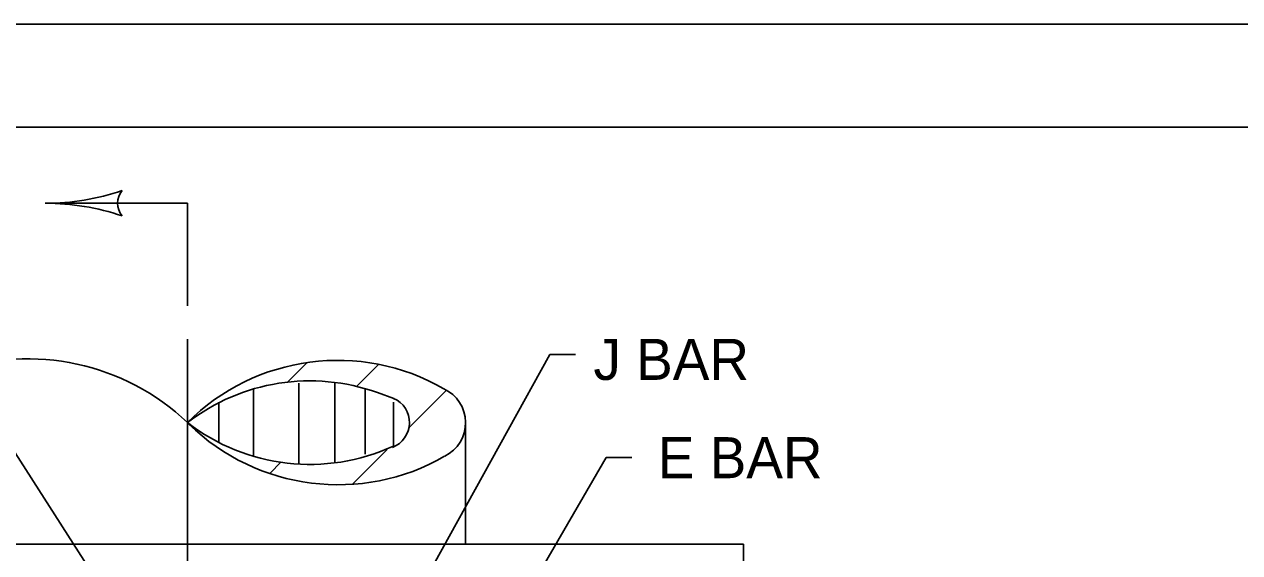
# Model space of a CAD drawing. Extents: x 997.6 to 1036.7, y 998.9 to 1022.9.
# Drawn here: x 1010.82 to 1016.74, y 1019.43 to 1022 of the extents above; entities that cross this region are included whole.
import ezdxf

# ---------------------------------------------------------------- set-up
doc = ezdxf.new("R2010")
doc.units = 0
for name, color, linetype in [('Level 1', 7, 'Continuous'), ('Level 10', 7, 'Continuous'), ('Level 11', 7, 'Continuous'), ('Level 14', 7, 'Continuous')]:
    doc.layers.add(name, color=color, linetype=linetype)

msp = doc.modelspace()

# ---------------------------------------------------------------- linework, layer by layer
at = {"layer": 'Level 1'}
for p, q in [((1011.6122, 1021.1288), (1010.9195, 1021.1288)), ((1011.6122, 1020.6288), (1011.6122, 1021.1288)), ((1010.3594, 1020.5577), (1011.3622, 1018.9933)), ((1011.6122, 1020.468), (1011.6122, 1019.2063)), ((1012.0978, 1020.257), (1012.1934, 1020.3525)), ((1013.378, 1020.3928), (1012.161, 1018.1955)), ((1012.4361, 1020.2368), (1012.5431, 1020.3439)), ((1013.503, 1020.3928), (1013.378, 1020.3928)), ((1011.9345, 1020.2243), (1011.9345, 1019.8999)), ((1012.1555, 1020.2527), (1012.1555, 1019.8576)), ((1012.3296, 1020.2527), (1012.3296, 1019.8646)), ((1012.4778, 1019.9069), (1012.4778, 1020.2221)), ((1012.5383, 1020.2071), (1012.6168, 1020.1791)), ((1012.6941, 1020.0388), (1012.8747, 1020.2193)), ((1011.7652, 1020.1597), (1011.7652, 1019.9658)), ((1012.6153, 1020.1597), (1012.6153, 1019.9422)), ((1012.9663, 1019.4694), (1012.9663, 1020.061)), ((1012.4143, 1019.759), (1012.5848, 1019.9294)), ((1012.0145, 1019.8153), (1012.0668, 1019.8677)), ((1013.6527, 1019.8906), (1012.7457, 1018.3323)), ((1013.7777, 1019.8906), (1013.6527, 1019.8906)), ((1014.3205, 1019.4694), (1008.9038, 1019.4694)), ((1014.3205, 1014.8028), (1014.3205, 1019.4694))]:
    msp.add_line(p, q, dxfattribs=at)
for centre, radius, start, end in [((1010.9195, 1022.3007), 1.1719, 270, 288.66878), ((1011.3651, 1021.1287), 0.0938, 138.7746, 220.89129), ((1010.9195, 1022.3007), 1.1719, 269.98778, 270), ((1010.9195, 1019.957), 1.1719, 71.34716, 89.99389), ((1010.8346, 1019.2434), 1.1283, 46.43487, 109.14615), ((1012.344, 1019.329), 1.0351, 60.02201, 135), ((1012.2087, 1019.2881), 0.9763, 70.26767, 127.66546), ((1012.7851, 1020.0603), 0.1819, 296.15706, 65.25835), ((1012.5647, 1020.0609), 0.1291, 291.07891, 66.24132), ((1012.2087, 1020.8337), 0.9763, 232.33454, 294.61377), ((1012.3459, 1020.7999), 1.0416, 225.7262, 299.90793)]:
    msp.add_arc(centre, radius, start, end, dxfattribs=at)
at = {"layer": 'Level 10'}
msp.add_line((1007, 1021.5), (1035.5, 1021.5), dxfattribs=at)
at = {"layer": 'Level 11'}
msp.add_lwpolyline([(1007, 1000.5), (1035.5, 1000.5), (1035.5, 1021.5), (1007, 1021.5)], close=True, dxfattribs=at)
at = {"layer": 'Level 14'}
msp.add_line((1000, 1022), (1036, 1022), dxfattribs=at)

# ---------------------------------------------------------------- texts
at = {"layer": 'Level 1'}
for s, p in [('J BAR', (1013.5903, 1020.2688)), ('E BAR', (1013.9038, 1019.7902))]:
    msp.add_text(s, height=0.2, dxfattribs=at).set_placement(p)

doc.saveas('drawing.dxf')
